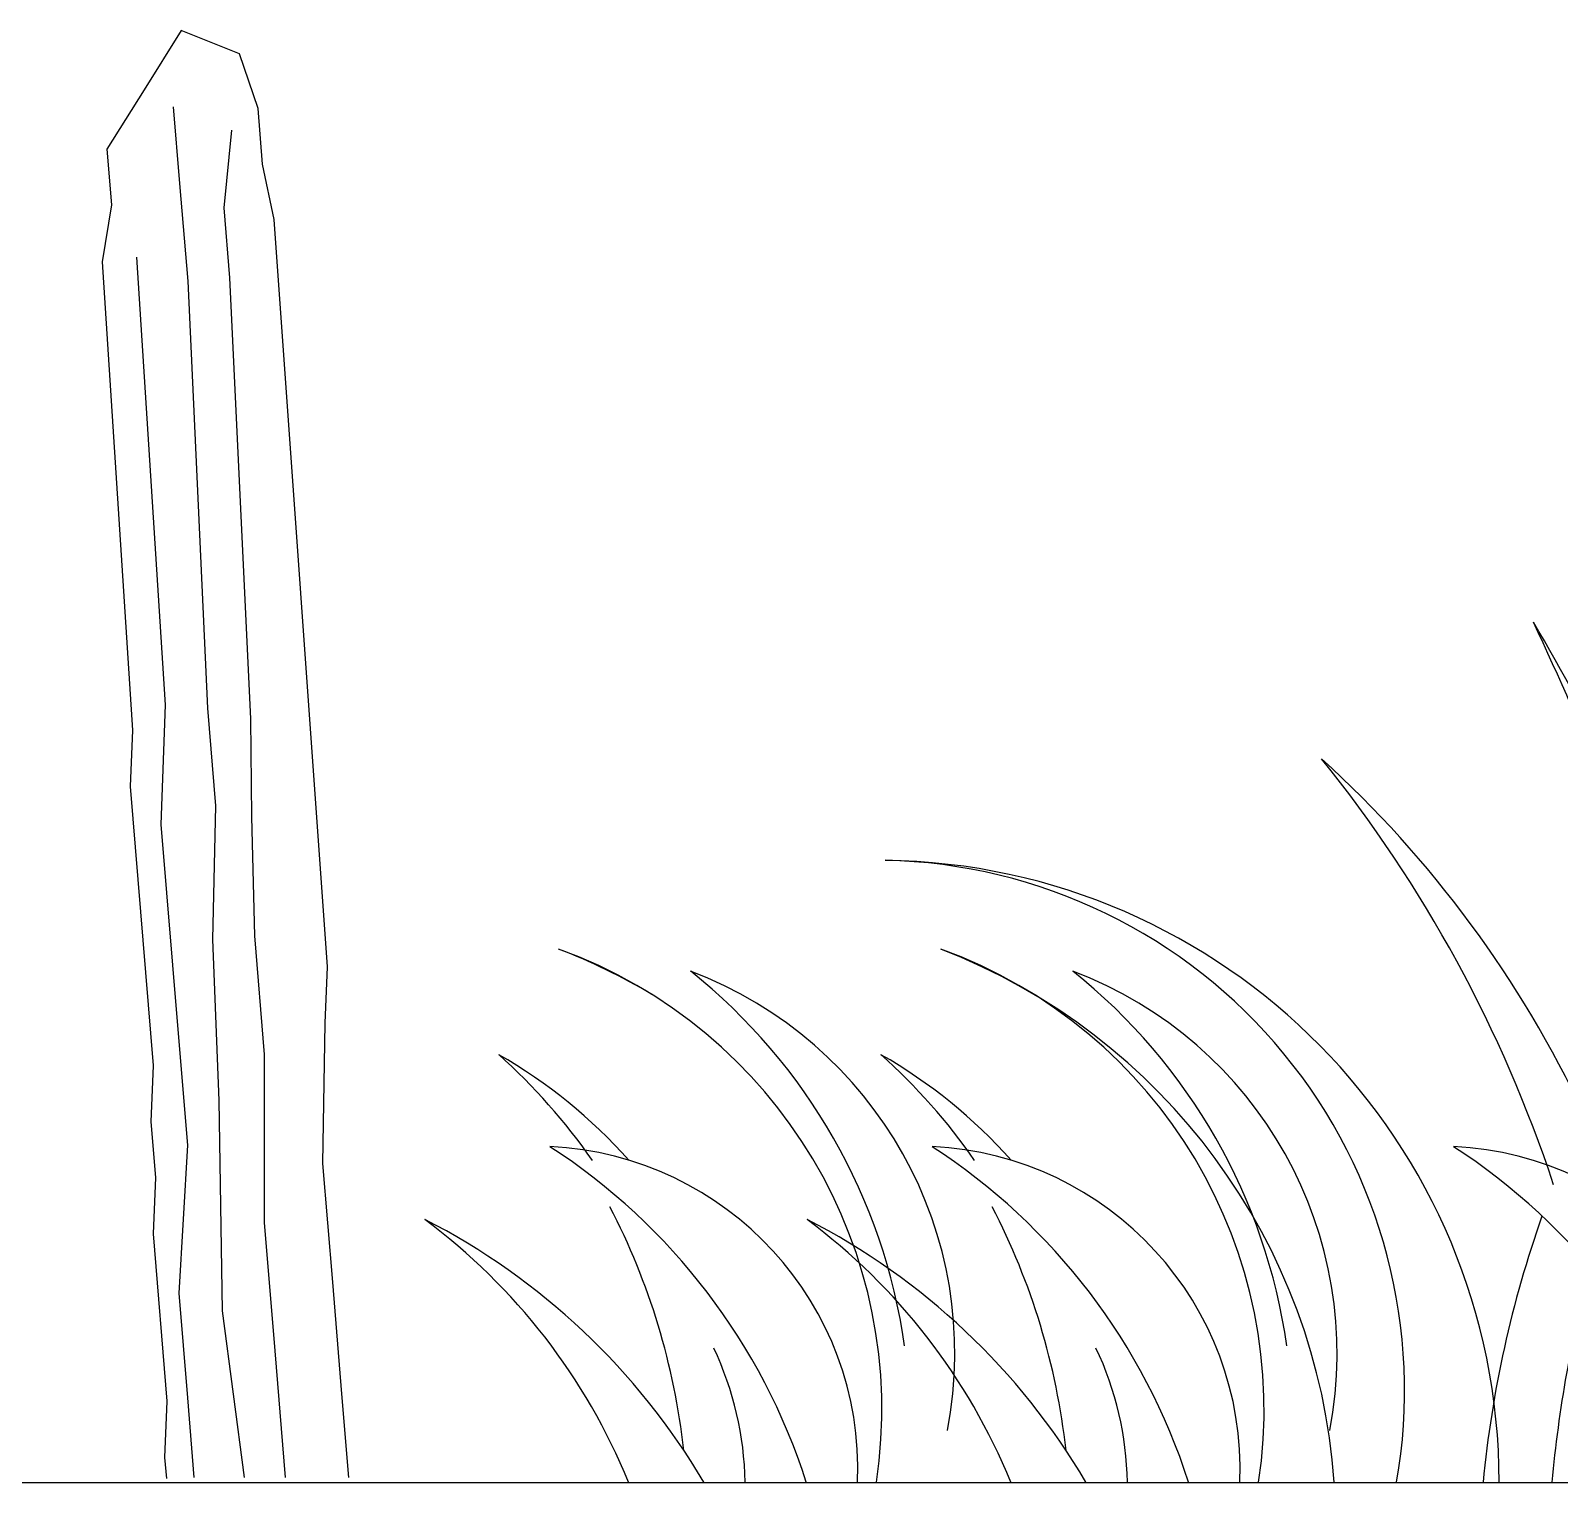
# Model space of a CAD drawing. Header units: millimetres. Extents: x 217.2 to 255.1, y 166.7 to 190.9.
# Drawn here: x 245.209 to 248.886, y 186.583 to 190.075 of the extents above; entities that cross this region are included whole.
import ezdxf

# ---------------------------------------------------------------- set-up
doc = ezdxf.new("R2010")
doc.units = ezdxf.units.MM
doc.layers.add('s', color=145, linetype='Continuous')
doc.layers.add('trees', color=104, linetype='Continuous')

msp = doc.modelspace()

# ---------------------------------------------------------------- linework, layer by layer
at = {"layer": 's', "color": 0}
msp.add_line((217.1888, 186.5832), (255.1288, 186.5832), dxfattribs=at)
at = {"layer": 'trees', "color": 99, "true_color": 0x1a511e}
for p, q in [((245.5713, 190.0752), (245.4818, 189.9327)), ((245.7111, 190.0193), (245.5713, 190.0752)), ((245.7558, 189.8879), (245.7111, 190.0193)), ((245.4818, 189.9327), (245.3922, 189.7902)), ((245.5518, 189.8918), (245.5671, 189.7073)), ((245.7669, 189.7537), (245.7558, 189.8879)), ((245.3922, 189.7902), (245.4033, 189.6561)), ((245.7948, 189.621), (245.7669, 189.7537)), ((245.4033, 189.6561), (245.3809, 189.5191)), ((245.6734, 189.6486), (245.6873, 189.4809)), ((245.3809, 189.5191), (245.4536, 188.3927)), ((245.5321, 188.4538), (245.5222, 188.1659)), ((245.6342, 188.4453), (245.6537, 188.2106)), ((245.7377, 188.4201), (245.7404, 188.184)), ((245.4536, 188.3927), (245.448, 188.2571)), ((245.5222, 188.1659), (245.5639, 187.6628)), ((245.7472, 187.8975), (245.7708, 187.6124)), ((245.9175, 187.6882), (245.9232, 187.8237)), ((245.9118, 187.35), (245.9175, 187.6882)), ((245.5639, 187.6628), (245.5862, 187.3945)), ((245.5036, 187.5863), (245.4979, 187.4508)), ((245.6617, 187.5021), (245.6699, 186.9962)), ((245.4979, 187.4508), (245.509, 187.3166)), ((245.9354, 187.065), (245.9118, 187.35)), ((245.509, 187.3166), (245.5034, 187.1811)), ((245.7706, 187.2072), (245.7929, 186.9389)), ((245.5034, 187.1811), (245.5367, 186.7786)), ((245.9577, 186.7966), (245.9354, 187.065)), ((245.565, 187.0382), (245.5859, 186.7866)), ((245.6699, 186.9962), (245.7224, 186.5954)), ((245.7929, 186.9389), (245.8213, 186.5954)), ((245.5859, 186.7866), (245.6017, 186.5954)), ((245.9743, 186.5954), (245.9577, 186.7966)), ((245.5367, 186.7786), (245.5311, 186.6431)), ((245.5311, 186.6431), (245.5353, 186.5928))]:
    msp.add_line(p, q, dxfattribs=at)
at = {"layer": 'trees', "color": 97, "true_color": 0x25742c}
for p, q in [((245.6916, 189.8359), (245.6734, 189.6486)), ((245.5671, 189.7073), (245.5866, 189.4726)), ((245.4636, 189.5299), (245.5321, 188.4538)), ((245.6873, 189.4809), (245.7377, 188.4201)), ((245.448, 188.2571), (245.5036, 187.5863)), ((245.6537, 188.2106), (245.6465, 187.8892)), ((245.6465, 187.8892), (245.6617, 187.5021))]:
    msp.add_line(p, q, dxfattribs=at)
at = {"layer": 'trees', "color": 97, "true_color": 0x279b30}
for p, q in [((245.9232, 187.8237), (245.7948, 189.621)), ((245.5866, 189.4726), (245.6342, 188.4453)), ((245.7404, 188.184), (245.7472, 187.8975)), ((245.7708, 187.6124), (245.7706, 187.2072)), ((245.5862, 187.3945), (245.565, 187.0382))]:
    msp.add_line(p, q, dxfattribs=at)
for centre, radius, start, end in [((242.2481, 185.5497), 7.2707, 18.30286, 25.26046), ((243.7065, 185.6157), 5.9502, 22.60536, 30.6871), ((247.809, 186.1233), 1.511, 17.7301, 57.0149), ((248.5956, 186.6149), 0.7767, 357.6773, 87.3418), ((245.4035, 185.7441), 1.6534, 30.5073, 62.886), ((245.2662, 186.019), 1.4919, 22.2294, 53.3373), ((246.3229, 185.7441), 1.6534, 30.5073, 62.886), ((246.1856, 186.019), 1.4919, 22.2294, 53.3373)]:
    msp.add_arc(centre, radius, start, end, dxfattribs=at)
at = {"layer": 'trees', "color": 99, "true_color": 0x1a511e}
for centre, radius, start, end in [((245.7824, 186.28), 3.2535, 18.2527, 38.9144), ((246.5, 186.3243), 2.6996, 25.0913, 47.7849), ((247.2442, 186.5825), 1.4971, 0.0372, 89.2215), ((247.2382, 186.8042), 1.2756, 350.0361, 88.817), ((245.7173, 186.5309), 1.245, 41.6307, 60.2697), ((245.3788, 186.5382), 1.4377, 34.7554, 48.3247), ((246.5548, 186.1233), 1.511, 17.7301, 57.0149), ((247.3414, 186.6149), 0.7767, 357.6773, 87.3418), ((245.1243, 186.4781), 1.6656, 6.2702, 27.4601), ((246.1443, 186.5707), 0.7833, 0.9357, 25.3775)]:
    msp.add_arc(centre, radius, start, end, dxfattribs=at)
at = {"layer": 'trees', "color": 62, "true_color": 0xacc205}
for centre, radius, start, end in [((246.0789, 186.7585), 1.1774, 351.4482, 70.1378), ((245.9439, 186.4811), 1.4846, 59.2286, 68.8752), ((247.3695, 186.894), 0.9818, 349.1001, 69.3413), ((246.839, 186.7143), 1.4055, 8.0678, 51.399), ((246.422, 186.6149), 0.7767, 357.6773, 87.3418), ((245.6354, 186.1233), 1.511, 17.7301, 57.0149)]:
    msp.add_arc(centre, radius, start, end, dxfattribs=at)
at = {"layer": 'trees', "color": 84, "true_color": 0x2aaf18}
for centre, radius, start, end in [((246.9983, 186.7585), 1.1774, 351.4482, 70.1378), ((246.8633, 186.4811), 1.4846, 3.9537, 68.8752), ((246.6368, 186.5309), 1.245, 41.6307, 60.2697), ((246.2982, 186.5382), 1.4377, 34.7554, 48.3247), ((246.0437, 186.4781), 1.6656, 6.2702, 27.4601), ((251.3896, 186.3243), 2.6996, 160.5356, 174.4914), ((252.1072, 186.28), 3.2535, 165.3502, 174.6481), ((247.0637, 186.5707), 0.7833, 0.9357, 25.3775)]:
    msp.add_arc(centre, radius, start, end, dxfattribs=at)
at = {"layer": 'trees', "color": 97, "true_color": 0x25742c}
for centre, radius, start, end in [((246.4501, 186.894), 0.9818, 349.1001, 69.3413), ((245.9196, 186.7143), 1.4055, 8.0678, 51.399)]:
    msp.add_arc(centre, radius, start, end, dxfattribs=at)

doc.saveas('drawing.dxf')
